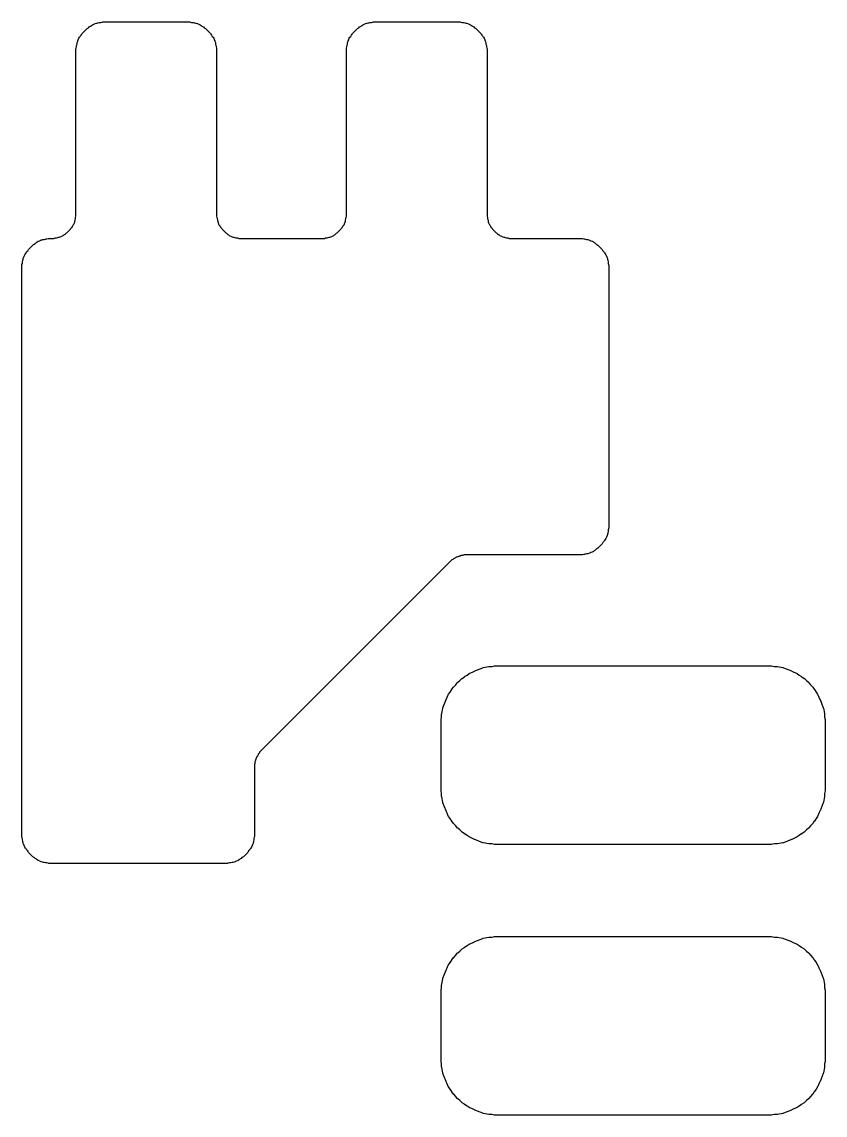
# Model space of a CAD drawing. Extents: x 107.3 to 199.4, y -97.4 to -51.6.
# Drawn here: x 168.685 to 170.17, y -67.665 to -65.645 of the extents above; entities that cross this region are included whole.
import ezdxf

# ---------------------------------------------------------------- set-up
doc = ezdxf.new("R2010")
doc.units = 0
doc.layers.add('BLACK', color=7, linetype='CONTINUOUS')

msp = doc.modelspace()

# ---------------------------------------------------------------- linework, layer by layer
at = {"layer": 'BLACK', "linetype": 'CONTINUOUS'}
for p, q in [((168.815419, -65.650257), (168.81808, -65.64937)), ((168.81808, -65.64937), (168.819764, -65.648528)), ((168.819764, -65.648528), (168.820419, -65.648257)), ((168.820419, -65.648257), (168.823419, -65.647257)), ((168.823419, -65.647257), (168.825, -65.647)), ((168.825, -65.647), (168.82619, -65.647)), ((168.82619, -65.647), (168.828419, -65.646257)), ((168.828419, -65.646257), (168.83, -65.646)), ((168.83, -65.646), (168.83119, -65.646)), ((168.83119, -65.646), (168.833419, -65.645257)), ((168.833419, -65.645257), (168.835, -65.645)), ((168.835, -65.645), (168.995, -65.645)), ((168.995, -65.645), (168.996581, -65.645257)), ((168.996581, -65.645257), (168.99881, -65.646)), ((168.99881, -65.646), (169, -65.646)), ((169, -65.646), (169.001581, -65.646257)), ((169.001581, -65.646257), (169.00381, -65.647)), ((169.00381, -65.647), (169.005, -65.647)), ((169.005, -65.647), (169.006581, -65.647257)), ((169.006581, -65.647257), (169.009581, -65.648257)), ((169.009581, -65.648257), (169.010236, -65.648528)), ((169.010236, -65.648528), (169.01192, -65.64937)), ((169.01192, -65.64937), (169.014581, -65.650257)), ((169.315419, -65.650257), (169.31808, -65.64937)), ((169.31808, -65.64937), (169.319764, -65.648528)), ((169.319764, -65.648528), (169.320419, -65.648257)), ((169.320419, -65.648257), (169.323419, -65.647257)), ((169.323419, -65.647257), (169.325, -65.647)), ((169.325, -65.647), (169.32619, -65.647)), ((169.32619, -65.647), (169.328419, -65.646257)), ((169.328419, -65.646257), (169.33, -65.646)), ((169.33, -65.646), (169.33119, -65.646)), ((169.33119, -65.646), (169.333419, -65.645257)), ((169.333419, -65.645257), (169.335, -65.645)), ((169.335, -65.645), (169.495, -65.645)), ((169.495, -65.645), (169.496581, -65.645257)), ((169.496581, -65.645257), (169.49881, -65.646)), ((169.49881, -65.646), (169.5, -65.646)), ((169.5, -65.646), (169.501581, -65.646257)), ((169.501581, -65.646257), (169.50381, -65.647)), ((169.50381, -65.647), (169.505, -65.647)), ((169.505, -65.647), (169.506581, -65.647257)), ((169.506581, -65.647257), (169.509581, -65.648257)), ((169.509581, -65.648257), (169.510236, -65.648528)), ((169.510236, -65.648528), (169.51192, -65.64937)), ((169.51192, -65.64937), (169.514581, -65.650257)), ((168.793528, -65.670764), (168.794464, -65.669464)), ((168.794464, -65.669464), (168.795892, -65.668036)), ((168.795892, -65.668036), (168.796528, -65.666764)), ((168.796528, -65.666764), (168.797464, -65.665464)), ((168.797464, -65.665464), (168.805464, -65.657464)), ((168.805464, -65.657464), (168.806764, -65.656528)), ((168.806764, -65.656528), (168.808036, -65.655892)), ((168.808036, -65.655892), (168.809464, -65.654464)), ((168.809464, -65.654464), (168.810764, -65.653528)), ((168.810764, -65.653528), (168.812036, -65.652892)), ((168.812036, -65.652892), (168.813464, -65.651464)), ((168.813464, -65.651464), (168.815419, -65.650257)), ((169.014581, -65.650257), (169.016536, -65.651464)), ((169.016536, -65.651464), (169.017964, -65.652892)), ((169.017964, -65.652892), (169.019236, -65.653528)), ((169.019236, -65.653528), (169.020536, -65.654464)), ((169.020536, -65.654464), (169.021964, -65.655892)), ((169.021964, -65.655892), (169.023236, -65.656528)), ((169.023236, -65.656528), (169.024536, -65.657464)), ((169.024536, -65.657464), (169.032536, -65.665464)), ((169.032536, -65.665464), (169.033472, -65.666764)), ((169.033472, -65.666764), (169.034108, -65.668036)), ((169.034108, -65.668036), (169.035536, -65.669464)), ((169.035536, -65.669464), (169.036472, -65.670764)), ((169.293528, -65.670764), (169.294464, -65.669464)), ((169.294464, -65.669464), (169.295892, -65.668036)), ((169.295892, -65.668036), (169.296528, -65.666764)), ((169.296528, -65.666764), (169.297464, -65.665464)), ((169.297464, -65.665464), (169.305464, -65.657464)), ((169.305464, -65.657464), (169.306764, -65.656528)), ((169.306764, -65.656528), (169.308036, -65.655892)), ((169.308036, -65.655892), (169.309464, -65.654464)), ((169.309464, -65.654464), (169.310764, -65.653528)), ((169.310764, -65.653528), (169.312036, -65.652892)), ((169.312036, -65.652892), (169.313464, -65.651464)), ((169.313464, -65.651464), (169.315419, -65.650257)), ((169.514581, -65.650257), (169.516536, -65.651464)), ((169.516536, -65.651464), (169.517964, -65.652892)), ((169.517964, -65.652892), (169.519236, -65.653528)), ((169.519236, -65.653528), (169.520536, -65.654464)), ((169.520536, -65.654464), (169.521964, -65.655892)), ((169.521964, -65.655892), (169.523236, -65.656528)), ((169.523236, -65.656528), (169.524536, -65.657464)), ((169.524536, -65.657464), (169.532536, -65.665464)), ((169.532536, -65.665464), (169.533472, -65.666764)), ((169.533472, -65.666764), (169.534108, -65.668036)), ((169.534108, -65.668036), (169.535536, -65.669464)), ((169.535536, -65.669464), (169.536472, -65.670764)), ((168.786, -65.69), (168.786257, -65.688419)), ((168.786, -65.69119), (168.786, -65.69)), ((168.786257, -65.688419), (168.787, -65.68619)), ((168.787, -65.685), (168.787257, -65.683419)), ((168.787, -65.68619), (168.787, -65.685)), ((168.787257, -65.683419), (168.788257, -65.680419)), ((168.788257, -65.680419), (168.788528, -65.679764)), ((168.788528, -65.679764), (168.78937, -65.67808)), ((168.78937, -65.67808), (168.790257, -65.675419)), ((168.790257, -65.675419), (168.791464, -65.673464)), ((168.791464, -65.673464), (168.792892, -65.672036)), ((168.792892, -65.672036), (168.793528, -65.670764)), ((169.036472, -65.670764), (169.037108, -65.672036)), ((169.037108, -65.672036), (169.038536, -65.673464)), ((169.038536, -65.673464), (169.039743, -65.675419)), ((169.039743, -65.675419), (169.04063, -65.67808)), ((169.04063, -65.67808), (169.041472, -65.679764)), ((169.041472, -65.679764), (169.041743, -65.680419)), ((169.041743, -65.680419), (169.042743, -65.683419)), ((169.042743, -65.683419), (169.043, -65.685)), ((169.043, -65.685), (169.043, -65.68619)), ((169.043, -65.68619), (169.043743, -65.688419)), ((169.043743, -65.688419), (169.044, -65.69)), ((169.044, -65.69), (169.044, -65.69119)), ((169.286, -65.69), (169.286257, -65.688419)), ((169.286, -65.69119), (169.286, -65.69)), ((169.286257, -65.688419), (169.287, -65.68619)), ((169.287, -65.685), (169.287257, -65.683419)), ((169.287, -65.68619), (169.287, -65.685)), ((169.287257, -65.683419), (169.288257, -65.680419)), ((169.288257, -65.680419), (169.288528, -65.679764)), ((169.288528, -65.679764), (169.28937, -65.67808)), ((169.28937, -65.67808), (169.290257, -65.675419)), ((169.290257, -65.675419), (169.291464, -65.673464)), ((169.291464, -65.673464), (169.292892, -65.672036)), ((169.292892, -65.672036), (169.293528, -65.670764)), ((169.536472, -65.670764), (169.537108, -65.672036)), ((169.537108, -65.672036), (169.538536, -65.673464)), ((169.538536, -65.673464), (169.539743, -65.675419)), ((169.539743, -65.675419), (169.54063, -65.67808)), ((169.54063, -65.67808), (169.541472, -65.679764)), ((169.541472, -65.679764), (169.541743, -65.680419)), ((169.541743, -65.680419), (169.542743, -65.683419)), ((169.542743, -65.683419), (169.543, -65.685)), ((169.543, -65.685), (169.543, -65.68619)), ((169.543, -65.68619), (169.543743, -65.688419)), ((169.543743, -65.688419), (169.544, -65.69)), ((169.544, -65.69), (169.544, -65.69119)), ((168.785, -65.695), (168.785257, -65.693419)), ((168.785, -66.00419), (168.785, -65.695)), ((168.785257, -65.693419), (168.786, -65.69119)), ((169.044, -65.69119), (169.044743, -65.693419)), ((169.044743, -65.693419), (169.045, -65.695)), ((169.045, -65.695), (169.045, -66.00419)), ((169.285, -65.695), (169.285257, -65.693419)), ((169.285, -66.00419), (169.285, -65.695)), ((169.285257, -65.693419), (169.286, -65.69119)), ((169.544, -65.69119), (169.544743, -65.693419)), ((169.544743, -65.693419), (169.545, -65.695)), ((169.545, -65.695), (169.545, -66.00419)), ((168.783, -66.013), (168.783257, -66.011419)), ((168.783, -66.01419), (168.783, -66.013)), ((168.783257, -66.011419), (168.784, -66.00919)), ((168.784, -66.008), (168.784257, -66.006419)), ((168.784, -66.00919), (168.784, -66.008)), ((168.784257, -66.006419), (168.785, -66.00419)), ((169.045, -66.00419), (169.045743, -66.006419)), ((169.045743, -66.006419), (169.046, -66.008)), ((169.046, -66.008), (169.046, -66.00919)), ((169.046, -66.00919), (169.046743, -66.011419)), ((169.046743, -66.011419), (169.047, -66.013)), ((169.047, -66.013), (169.047, -66.01419)), ((169.283, -66.013), (169.283257, -66.011419)), ((169.283, -66.01419), (169.283, -66.013)), ((169.283257, -66.011419), (169.284, -66.00919)), ((169.284, -66.008), (169.284257, -66.006419)), ((169.284, -66.00919), (169.284, -66.008)), ((169.284257, -66.006419), (169.285, -66.00419)), ((169.545, -66.00419), (169.545743, -66.006419)), ((169.545743, -66.006419), (169.546, -66.008)), ((169.546, -66.008), (169.546, -66.00919)), ((169.546, -66.00919), (169.546743, -66.011419)), ((169.546743, -66.011419), (169.547, -66.013)), ((169.547, -66.013), (169.547, -66.01419)), ((168.768036, -66.034892), (168.774892, -66.028036)), ((168.774892, -66.028036), (168.775528, -66.026764)), ((168.775528, -66.026764), (168.776464, -66.025464)), ((168.776464, -66.025464), (168.777892, -66.024036)), ((168.777892, -66.024036), (168.778528, -66.022764)), ((168.778528, -66.022764), (168.779464, -66.021464)), ((168.779464, -66.021464), (168.780631, -66.020297)), ((168.780631, -66.020297), (168.781257, -66.018419)), ((168.781257, -66.018419), (168.781528, -66.017764)), ((168.781528, -66.017764), (168.78237, -66.01608)), ((168.78237, -66.01608), (168.783, -66.01419)), ((169.047, -66.01419), (169.04763, -66.01608)), ((169.04763, -66.01608), (169.048472, -66.017764)), ((169.048472, -66.017764), (169.048743, -66.018419)), ((169.048743, -66.018419), (169.049369, -66.020297)), ((169.049369, -66.020297), (169.050536, -66.021464)), ((169.050536, -66.021464), (169.051472, -66.022764)), ((169.051472, -66.022764), (169.052108, -66.024036)), ((169.052108, -66.024036), (169.053536, -66.025464)), ((169.053536, -66.025464), (169.054472, -66.026764)), ((169.054472, -66.026764), (169.055108, -66.028036)), ((169.055108, -66.028036), (169.061964, -66.034892)), ((169.268036, -66.034892), (169.274892, -66.028036)), ((169.274892, -66.028036), (169.275528, -66.026764)), ((169.275528, -66.026764), (169.276464, -66.025464)), ((169.276464, -66.025464), (169.277892, -66.024036)), ((169.277892, -66.024036), (169.278528, -66.022764)), ((169.278528, -66.022764), (169.279464, -66.021464)), ((169.279464, -66.021464), (169.280631, -66.020297)), ((169.280631, -66.020297), (169.281257, -66.018419)), ((169.281257, -66.018419), (169.281528, -66.017764)), ((169.281528, -66.017764), (169.28237, -66.01608)), ((169.28237, -66.01608), (169.283, -66.01419)), ((169.547, -66.01419), (169.54763, -66.01608)), ((169.54763, -66.01608), (169.548472, -66.017764)), ((169.548472, -66.017764), (169.548743, -66.018419)), ((169.548743, -66.018419), (169.549369, -66.020297)), ((169.549369, -66.020297), (169.550536, -66.021464)), ((169.550536, -66.021464), (169.551472, -66.022764)), ((169.551472, -66.022764), (169.552108, -66.024036)), ((169.552108, -66.024036), (169.553536, -66.025464)), ((169.553536, -66.025464), (169.554472, -66.026764)), ((169.554472, -66.026764), (169.555108, -66.028036)), ((169.555108, -66.028036), (169.561964, -66.034892)), ((168.709464, -66.054464), (168.710764, -66.053528)), ((168.710764, -66.053528), (168.712036, -66.052892)), ((168.712036, -66.052892), (168.713464, -66.051464)), ((168.713464, -66.051464), (168.715419, -66.050257)), ((168.715419, -66.050257), (168.71808, -66.04937)), ((168.71808, -66.04937), (168.719764, -66.048528)), ((168.719764, -66.048528), (168.720419, -66.048257)), ((168.720419, -66.048257), (168.723419, -66.047257)), ((168.723419, -66.047257), (168.725, -66.047)), ((168.725, -66.047), (168.72619, -66.047)), ((168.72619, -66.047), (168.728419, -66.046257)), ((168.728419, -66.046257), (168.73, -66.046)), ((168.73, -66.046), (168.73119, -66.046)), ((168.73119, -66.046), (168.733419, -66.045257)), ((168.733419, -66.045257), (168.735, -66.045)), ((168.735, -66.045), (168.74419, -66.045)), ((168.74419, -66.045), (168.746419, -66.044257)), ((168.746419, -66.044257), (168.748, -66.044)), ((168.748, -66.044), (168.74919, -66.044)), ((168.74919, -66.044), (168.751419, -66.043257)), ((168.751419, -66.043257), (168.753, -66.043)), ((168.753, -66.043), (168.75419, -66.043)), ((168.75419, -66.043), (168.75608, -66.04237)), ((168.75608, -66.04237), (168.757764, -66.041528)), ((168.757764, -66.041528), (168.758419, -66.041257)), ((168.758419, -66.041257), (168.760297, -66.040631)), ((168.760297, -66.040631), (168.761464, -66.039464)), ((168.761464, -66.039464), (168.762764, -66.038528)), ((168.762764, -66.038528), (168.764036, -66.037892)), ((168.764036, -66.037892), (168.765464, -66.036464)), ((168.765464, -66.036464), (168.766764, -66.035528)), ((168.766764, -66.035528), (168.768036, -66.034892)), ((169.061964, -66.034892), (169.063236, -66.035528)), ((169.063236, -66.035528), (169.064536, -66.036464)), ((169.064536, -66.036464), (169.065964, -66.037892)), ((169.065964, -66.037892), (169.067236, -66.038528)), ((169.067236, -66.038528), (169.068536, -66.039464)), ((169.068536, -66.039464), (169.069703, -66.040631)), ((169.069703, -66.040631), (169.071581, -66.041257)), ((169.071581, -66.041257), (169.072236, -66.041528)), ((169.072236, -66.041528), (169.07392, -66.04237)), ((169.07392, -66.04237), (169.07581, -66.043)), ((169.07581, -66.043), (169.077, -66.043)), ((169.077, -66.043), (169.078581, -66.043257)), ((169.078581, -66.043257), (169.08081, -66.044)), ((169.08081, -66.044), (169.082, -66.044)), ((169.082, -66.044), (169.083581, -66.044257)), ((169.083581, -66.044257), (169.08581, -66.045)), ((169.08581, -66.045), (169.24419, -66.045)), ((169.24419, -66.045), (169.246419, -66.044257)), ((169.246419, -66.044257), (169.248, -66.044)), ((169.248, -66.044), (169.24919, -66.044)), ((169.24919, -66.044), (169.251419, -66.043257)), ((169.251419, -66.043257), (169.253, -66.043)), ((169.253, -66.043), (169.25419, -66.043)), ((169.25419, -66.043), (169.25608, -66.04237)), ((169.25608, -66.04237), (169.257764, -66.041528)), ((169.257764, -66.041528), (169.258419, -66.041257)), ((169.258419, -66.041257), (169.260297, -66.040631)), ((169.260297, -66.040631), (169.261464, -66.039464)), ((169.261464, -66.039464), (169.262764, -66.038528)), ((169.262764, -66.038528), (169.264036, -66.037892)), ((169.264036, -66.037892), (169.265464, -66.036464)), ((169.265464, -66.036464), (169.266764, -66.035528)), ((169.266764, -66.035528), (169.268036, -66.034892)), ((169.561964, -66.034892), (169.563236, -66.035528)), ((169.563236, -66.035528), (169.564536, -66.036464)), ((169.564536, -66.036464), (169.565964, -66.037892)), ((169.565964, -66.037892), (169.567236, -66.038528)), ((169.567236, -66.038528), (169.568536, -66.039464)), ((169.568536, -66.039464), (169.569703, -66.040631)), ((169.569703, -66.040631), (169.571581, -66.041257)), ((169.571581, -66.041257), (169.572236, -66.041528)), ((169.572236, -66.041528), (169.57392, -66.04237)), ((169.57392, -66.04237), (169.57581, -66.043)), ((169.57581, -66.043), (169.577, -66.043)), ((169.577, -66.043), (169.578581, -66.043257)), ((169.578581, -66.043257), (169.58081, -66.044)), ((169.58081, -66.044), (169.582, -66.044)), ((169.582, -66.044), (169.583581, -66.044257)), ((169.583581, -66.044257), (169.58581, -66.045)), ((169.58581, -66.045), (169.72, -66.045)), ((169.72, -66.045), (169.721581, -66.045257)), ((169.721581, -66.045257), (169.72381, -66.046)), ((169.72381, -66.046), (169.725, -66.046)), ((169.725, -66.046), (169.726581, -66.046257)), ((169.726581, -66.046257), (169.72881, -66.047)), ((169.72881, -66.047), (169.73, -66.047)), ((169.73, -66.047), (169.731581, -66.047257)), ((169.731581, -66.047257), (169.734581, -66.048257)), ((169.734581, -66.048257), (169.735236, -66.048528)), ((169.735236, -66.048528), (169.73692, -66.04937)), ((169.73692, -66.04937), (169.739581, -66.050257)), ((169.739581, -66.050257), (169.741536, -66.051464)), ((169.741536, -66.051464), (169.742964, -66.052892)), ((169.742964, -66.052892), (169.744236, -66.053528)), ((169.744236, -66.053528), (169.745536, -66.054464)), ((168.690257, -66.075419), (168.691464, -66.073464)), ((168.691464, -66.073464), (168.692892, -66.072036)), ((168.692892, -66.072036), (168.693528, -66.070764)), ((168.693528, -66.070764), (168.694464, -66.069464)), ((168.694464, -66.069464), (168.695892, -66.068036)), ((168.695892, -66.068036), (168.696528, -66.066764)), ((168.696528, -66.066764), (168.697464, -66.065464)), ((168.697464, -66.065464), (168.705464, -66.057464)), ((168.705464, -66.057464), (168.706764, -66.056528)), ((168.706764, -66.056528), (168.708036, -66.055892)), ((168.708036, -66.055892), (168.709464, -66.054464)), ((169.745536, -66.054464), (169.746964, -66.055892)), ((169.746964, -66.055892), (169.748236, -66.056528)), ((169.748236, -66.056528), (169.749536, -66.057464)), ((169.749536, -66.057464), (169.757536, -66.065464)), ((169.757536, -66.065464), (169.758472, -66.066764)), ((169.758472, -66.066764), (169.759108, -66.068036)), ((169.759108, -66.068036), (169.760536, -66.069464)), ((169.760536, -66.069464), (169.761472, -66.070764)), ((169.761472, -66.070764), (169.762108, -66.072036)), ((169.762108, -66.072036), (169.763536, -66.073464)), ((169.763536, -66.073464), (169.764743, -66.075419)), ((168.685, -66.095), (168.685257, -66.093419)), ((168.685257, -66.093419), (168.686, -66.09119)), ((168.686, -66.09), (168.686257, -66.088419)), ((168.686, -66.09119), (168.686, -66.09)), ((168.686257, -66.088419), (168.687, -66.08619)), ((168.687, -66.085), (168.687257, -66.083419)), ((168.687, -66.08619), (168.687, -66.085)), ((168.687257, -66.083419), (168.688257, -66.080419)), ((168.688257, -66.080419), (168.688528, -66.079764)), ((168.688528, -66.079764), (168.68937, -66.07808)), ((168.68937, -66.07808), (168.690257, -66.075419)), ((169.764743, -66.075419), (169.76563, -66.07808)), ((169.76563, -66.07808), (169.766472, -66.079764)), ((169.766472, -66.079764), (169.766743, -66.080419)), ((169.766743, -66.080419), (169.767743, -66.083419)), ((169.767743, -66.083419), (169.768, -66.085)), ((169.768, -66.085), (169.768, -66.08619)), ((169.768, -66.08619), (169.768743, -66.088419)), ((169.768743, -66.088419), (169.769, -66.09)), ((169.769, -66.09), (169.769, -66.09119)), ((169.769, -66.09119), (169.769743, -66.093419)), ((169.769743, -66.093419), (169.77, -66.095)), ((168.685, -67.15), (168.685, -66.095)), ((169.77, -66.095), (169.77, -66.58)), ((169.76563, -66.59692), (169.764743, -66.599581)), ((169.766472, -66.595236), (169.76563, -66.59692)), ((169.766743, -66.594581), (169.766472, -66.595236)), ((169.767743, -66.591581), (169.766743, -66.594581)), ((169.768, -66.59), (169.767743, -66.591581)), ((169.768743, -66.586581), (169.768, -66.58881)), ((169.768, -66.58881), (169.768, -66.59)), ((169.769, -66.585), (169.768743, -66.586581)), ((169.769743, -66.581581), (169.769, -66.58381)), ((169.769, -66.58381), (169.769, -66.585)), ((169.77, -66.58), (169.769743, -66.581581)), ((169.746964, -66.619108), (169.745536, -66.620536)), ((169.748236, -66.618472), (169.746964, -66.619108)), ((169.749536, -66.617536), (169.748236, -66.618472)), ((169.757536, -66.609536), (169.749536, -66.617536)), ((169.758472, -66.608236), (169.757536, -66.609536)), ((169.759108, -66.606964), (169.758472, -66.608236)), ((169.760536, -66.605536), (169.759108, -66.606964)), ((169.761472, -66.604236), (169.760536, -66.605536)), ((169.762108, -66.602964), (169.761472, -66.604236)), ((169.763536, -66.601536), (169.762108, -66.602964)), ((169.764743, -66.599581), (169.763536, -66.601536)), ((169.479536, -66.639536), (169.124536, -66.994536)), ((169.479829, -66.639242), (169.479536, -66.639536)), ((169.481536, -66.638536), (169.479829, -66.639242)), ((169.482964, -66.637108), (169.481536, -66.638536)), ((169.484046, -66.636566), (169.482964, -66.637108)), ((169.486536, -66.635536), (169.484046, -66.636566)), ((169.487536, -66.634536), (169.486536, -66.635536)), ((169.487829, -66.634242), (169.487536, -66.634536)), ((169.488415, -66.634), (169.487829, -66.634242)), ((169.489, -66.634), (169.488415, -66.634)), ((169.492536, -66.632536), (169.489, -66.634)), ((169.492829, -66.632242), (169.492536, -66.632536)), ((169.493415, -66.632), (169.492829, -66.632242)), ((169.495, -66.632), (169.493415, -66.632)), ((169.497415, -66.631), (169.495, -66.632)), ((169.5, -66.631), (169.497415, -66.631)), ((169.502415, -66.63), (169.5, -66.631)), ((169.72, -66.63), (169.502415, -66.63)), ((169.721581, -66.629743), (169.72, -66.63)), ((169.72381, -66.629), (169.721581, -66.629743)), ((169.725, -66.629), (169.72381, -66.629)), ((169.726581, -66.628743), (169.725, -66.629)), ((169.72881, -66.628), (169.726581, -66.628743)), ((169.73, -66.628), (169.72881, -66.628)), ((169.731581, -66.627743), (169.73, -66.628)), ((169.734581, -66.626743), (169.731581, -66.627743)), ((169.735236, -66.626472), (169.734581, -66.626743)), ((169.73692, -66.62563), (169.735236, -66.626472)), ((169.739581, -66.624743), (169.73692, -66.62563)), ((169.741536, -66.623536), (169.739581, -66.624743)), ((169.742964, -66.622108), (169.741536, -66.623536)), ((169.744236, -66.621472), (169.742964, -66.622108)), ((169.745536, -66.620536), (169.744236, -66.621472)), ((169.522143, -66.844358), (169.537143, -66.838358)), ((169.537143, -66.838358), (169.538019, -66.838097)), ((169.538019, -66.838097), (169.548019, -66.836097)), ((169.548019, -66.836097), (169.549, -66.836)), ((169.549, -66.836), (169.554504, -66.836)), ((169.554504, -66.836), (169.559019, -66.835097)), ((169.559019, -66.835097), (169.56, -66.835)), ((169.56, -66.835), (170.07, -66.835)), ((170.07, -66.835), (170.070981, -66.835097)), ((170.070981, -66.835097), (170.075496, -66.836)), ((170.075496, -66.836), (170.081, -66.836)), ((170.081, -66.836), (170.081981, -66.836097)), ((170.081981, -66.836097), (170.091981, -66.838097)), ((170.091981, -66.838097), (170.092857, -66.838358)), ((170.092857, -66.838358), (170.107857, -66.844358)), ((169.494712, -66.862216), (169.498464, -66.858464)), ((169.498464, -66.858464), (169.499, -66.858)), ((169.499, -66.858), (169.503, -66.855)), ((169.503, -66.855), (169.503428, -66.854713)), ((169.503428, -66.854713), (169.508201, -66.851849)), ((169.508201, -66.851849), (169.512, -66.849)), ((169.512, -66.849), (169.513143, -66.848358)), ((169.513143, -66.848358), (169.517948, -66.846436)), ((169.517948, -66.846436), (169.521764, -66.844528)), ((169.521764, -66.844528), (169.522143, -66.844358)), ((170.107857, -66.844358), (170.108236, -66.844528)), ((170.108236, -66.844528), (170.112052, -66.846436)), ((170.112052, -66.846436), (170.116857, -66.848358)), ((170.116857, -66.848358), (170.118, -66.849)), ((170.118, -66.849), (170.121798, -66.851849)), ((170.121798, -66.851849), (170.126572, -66.854713)), ((170.126572, -66.854713), (170.127, -66.855)), ((170.127, -66.855), (170.131, -66.858)), ((170.131, -66.858), (170.131536, -66.858464)), ((170.131536, -66.858464), (170.135288, -66.862216)), ((169.476849, -66.883201), (169.479713, -66.878428)), ((169.479713, -66.878428), (169.48, -66.878)), ((169.48, -66.878), (169.483, -66.874)), ((169.483, -66.874), (169.483464, -66.873464)), ((169.483464, -66.873464), (169.487216, -66.869712)), ((169.487216, -66.869712), (169.49, -66.866)), ((169.49, -66.866), (169.491, -66.865)), ((169.491, -66.865), (169.494712, -66.862216)), ((170.135288, -66.862216), (170.139, -66.865)), ((170.139, -66.865), (170.14, -66.866)), ((170.14, -66.866), (170.142784, -66.869712)), ((170.142784, -66.869712), (170.146536, -66.873464)), ((170.146536, -66.873464), (170.147, -66.874)), ((170.147, -66.874), (170.15, -66.878)), ((170.15, -66.878), (170.150287, -66.878428)), ((170.150287, -66.878428), (170.153151, -66.883201)), ((169.463358, -66.912143), (169.469358, -66.897143)), ((169.469358, -66.897143), (169.469528, -66.896764)), ((169.469528, -66.896764), (169.471436, -66.892948)), ((169.471436, -66.892948), (169.473358, -66.888143)), ((169.473358, -66.888143), (169.474, -66.887)), ((169.474, -66.887), (169.476849, -66.883201)), ((170.153151, -66.883201), (170.156, -66.887)), ((170.156, -66.887), (170.156642, -66.888143)), ((170.156642, -66.888143), (170.158564, -66.892948)), ((170.158564, -66.892948), (170.160472, -66.896764)), ((170.160472, -66.896764), (170.160642, -66.897143)), ((170.160642, -66.897143), (170.166642, -66.912143)), ((169.461097, -66.923019), (169.463097, -66.913019)), ((169.463097, -66.913019), (169.463358, -66.912143)), ((170.166642, -66.912143), (170.166903, -66.913019)), ((170.166903, -66.913019), (170.168903, -66.923019)), ((169.46, -66.935), (169.460097, -66.934019)), ((169.46, -67.065), (169.46, -66.935)), ((169.460097, -66.934019), (169.461, -66.929504)), ((169.461, -66.924), (169.461097, -66.923019)), ((169.461, -66.929504), (169.461, -66.924)), ((170.168903, -66.923019), (170.169, -66.924)), ((170.169, -66.924), (170.169, -66.929504)), ((170.169, -66.929504), (170.169903, -66.934019)), ((170.169903, -66.934019), (170.17, -66.935)), ((170.17, -66.935), (170.17, -67.065)), ((169.119242, -67.002829), (169.119, -67.003415)), ((169.119536, -67.002536), (169.119242, -67.002829)), ((169.120536, -67.001536), (169.119536, -67.002536)), ((169.121566, -66.999046), (169.120536, -67.001536)), ((169.122108, -66.997964), (169.121566, -66.999046)), ((169.123536, -66.996536), (169.122108, -66.997964)), ((169.124242, -66.994829), (169.123536, -66.996536)), ((169.124536, -66.994536), (169.124242, -66.994829)), ((169.116, -67.015), (169.115, -67.017415)), ((169.115, -67.017415), (169.115, -67.15)), ((169.117, -67.01), (169.116, -67.012415)), ((169.116, -67.012415), (169.116, -67.015)), ((169.117242, -67.007829), (169.117, -67.008415)), ((169.117, -67.008415), (169.117, -67.01)), ((169.117536, -67.007536), (169.117242, -67.007829)), ((169.119, -67.004), (169.117536, -67.007536)), ((169.119, -67.003415), (169.119, -67.004)), ((169.460097, -67.065981), (169.46, -67.065)), ((169.461, -67.070496), (169.460097, -67.065981)), ((169.461, -67.076), (169.461, -67.070496)), ((169.461097, -67.076981), (169.461, -67.076)), ((169.463097, -67.086981), (169.461097, -67.076981)), ((170.168903, -67.076981), (170.166903, -67.086981)), ((170.169, -67.076), (170.168903, -67.076981)), ((170.169903, -67.065981), (170.169, -67.070496)), ((170.169, -67.070496), (170.169, -67.076)), ((170.17, -67.065), (170.169903, -67.065981)), ((169.463358, -67.087857), (169.463097, -67.086981)), ((169.469358, -67.102857), (169.463358, -67.087857)), ((169.469528, -67.103236), (169.469358, -67.102857)), ((169.471436, -67.107052), (169.469528, -67.103236)), ((170.160472, -67.103236), (170.158564, -67.107052)), ((170.160642, -67.102857), (170.160472, -67.103236)), ((170.166642, -67.087857), (170.160642, -67.102857)), ((170.166903, -67.086981), (170.166642, -67.087857)), ((169.473358, -67.111857), (169.471436, -67.107052)), ((169.474, -67.113), (169.473358, -67.111857)), ((169.476849, -67.116798), (169.474, -67.113)), ((169.479713, -67.121572), (169.476849, -67.116798)), ((169.48, -67.122), (169.479713, -67.121572)), ((169.483, -67.126), (169.48, -67.122)), ((170.15, -67.122), (170.147, -67.126)), ((170.150287, -67.121572), (170.15, -67.122)), ((170.153151, -67.116798), (170.150287, -67.121572)), ((170.156, -67.113), (170.153151, -67.116798)), ((170.156642, -67.111857), (170.156, -67.113)), ((170.158564, -67.107052), (170.156642, -67.111857)), ((169.483464, -67.126536), (169.483, -67.126)), ((169.487216, -67.130288), (169.483464, -67.126536)), ((169.49, -67.134), (169.487216, -67.130288)), ((169.491, -67.135), (169.49, -67.134)), ((169.494712, -67.137784), (169.491, -67.135)), ((169.498464, -67.141536), (169.494712, -67.137784)), ((169.499, -67.142), (169.498464, -67.141536)), ((169.503, -67.145), (169.499, -67.142)), ((170.131, -67.142), (170.127, -67.145)), ((170.131536, -67.141536), (170.131, -67.142)), ((170.135288, -67.137784), (170.131536, -67.141536)), ((170.139, -67.135), (170.135288, -67.137784)), ((170.14, -67.134), (170.139, -67.135)), ((170.142784, -67.130288), (170.14, -67.134)), ((170.146536, -67.126536), (170.142784, -67.130288)), ((170.147, -67.126), (170.146536, -67.126536)), ((168.685257, -67.151581), (168.685, -67.15)), ((168.686, -67.15381), (168.685257, -67.151581)), ((168.686, -67.155), (168.686, -67.15381)), ((168.686257, -67.156581), (168.686, -67.155)), ((168.687, -67.15881), (168.686257, -67.156581)), ((168.687, -67.16), (168.687, -67.15881)), ((168.687257, -67.161581), (168.687, -67.16)), ((168.688257, -67.164581), (168.687257, -67.161581)), ((168.688528, -67.165236), (168.688257, -67.164581)), ((169.111743, -67.164581), (169.111472, -67.165236)), ((169.112743, -67.161581), (169.111743, -67.164581)), ((169.113, -67.16), (169.112743, -67.161581)), ((169.113743, -67.156581), (169.113, -67.15881)), ((169.113, -67.15881), (169.113, -67.16)), ((169.114, -67.155), (169.113743, -67.156581)), ((169.114743, -67.151581), (169.114, -67.15381)), ((169.114, -67.15381), (169.114, -67.155)), ((169.115, -67.15), (169.114743, -67.151581)), ((169.503428, -67.145287), (169.503, -67.145)), ((169.508201, -67.148151), (169.503428, -67.145287)), ((169.512, -67.151), (169.508201, -67.148151)), ((169.513143, -67.151642), (169.512, -67.151)), ((169.517948, -67.153564), (169.513143, -67.151642)), ((169.521764, -67.155472), (169.517948, -67.153564)), ((169.522143, -67.155642), (169.521764, -67.155472)), ((169.537143, -67.161642), (169.522143, -67.155642)), ((169.538019, -67.161903), (169.537143, -67.161642)), ((169.548019, -67.163903), (169.538019, -67.161903)), ((169.549, -67.164), (169.548019, -67.163903)), ((169.554504, -67.164), (169.549, -67.164)), ((169.559019, -67.164903), (169.554504, -67.164)), ((169.56, -67.165), (169.559019, -67.164903)), ((170.070981, -67.164903), (170.07, -67.165)), ((170.075496, -67.164), (170.070981, -67.164903)), ((170.081, -67.164), (170.075496, -67.164)), ((170.081981, -67.163903), (170.081, -67.164)), ((170.091981, -67.161903), (170.081981, -67.163903)), ((170.092857, -67.161642), (170.091981, -67.161903)), ((170.107857, -67.155642), (170.092857, -67.161642)), ((170.108236, -67.155472), (170.107857, -67.155642)), ((170.112052, -67.153564), (170.108236, -67.155472)), ((170.116857, -67.151642), (170.112052, -67.153564)), ((170.118, -67.151), (170.116857, -67.151642)), ((170.121798, -67.148151), (170.118, -67.151)), ((170.126572, -67.145287), (170.121798, -67.148151)), ((170.127, -67.145), (170.126572, -67.145287)), ((168.68937, -67.16692), (168.688528, -67.165236)), ((168.690257, -67.169581), (168.68937, -67.16692)), ((168.691464, -67.171536), (168.690257, -67.169581)), ((168.692892, -67.172964), (168.691464, -67.171536)), ((168.693528, -67.174236), (168.692892, -67.172964)), ((168.694464, -67.175536), (168.693528, -67.174236)), ((168.695892, -67.176964), (168.694464, -67.175536)), ((168.696528, -67.178236), (168.695892, -67.176964)), ((168.697464, -67.179536), (168.696528, -67.178236)), ((168.705464, -67.187536), (168.697464, -67.179536)), ((169.102536, -67.179536), (169.094536, -67.187536)), ((169.103472, -67.178236), (169.102536, -67.179536)), ((169.104108, -67.176964), (169.103472, -67.178236)), ((169.105536, -67.175536), (169.104108, -67.176964)), ((169.106472, -67.174236), (169.105536, -67.175536)), ((169.107108, -67.172964), (169.106472, -67.174236)), ((169.108536, -67.171536), (169.107108, -67.172964)), ((169.109743, -67.169581), (169.108536, -67.171536)), ((169.11063, -67.16692), (169.109743, -67.169581)), ((169.111472, -67.165236), (169.11063, -67.16692)), ((170.07, -67.165), (169.56, -67.165)), ((168.706764, -67.188472), (168.705464, -67.187536)), ((168.708036, -67.189108), (168.706764, -67.188472)), ((168.709464, -67.190536), (168.708036, -67.189108)), ((168.710764, -67.191472), (168.709464, -67.190536)), ((168.712036, -67.192108), (168.710764, -67.191472)), ((168.713464, -67.193536), (168.712036, -67.192108)), ((168.715419, -67.194743), (168.713464, -67.193536)), ((168.71808, -67.19563), (168.715419, -67.194743)), ((168.719764, -67.196472), (168.71808, -67.19563)), ((168.720419, -67.196743), (168.719764, -67.196472)), ((168.723419, -67.197743), (168.720419, -67.196743)), ((168.725, -67.198), (168.723419, -67.197743)), ((168.72619, -67.198), (168.725, -67.198)), ((168.728419, -67.198743), (168.72619, -67.198)), ((168.73, -67.199), (168.728419, -67.198743)), ((168.73119, -67.199), (168.73, -67.199)), ((168.733419, -67.199743), (168.73119, -67.199)), ((168.735, -67.2), (168.733419, -67.199743)), ((169.065, -67.2), (168.735, -67.2)), ((169.066581, -67.199743), (169.065, -67.2)), ((169.06881, -67.199), (169.066581, -67.199743)), ((169.07, -67.199), (169.06881, -67.199)), ((169.071581, -67.198743), (169.07, -67.199)), ((169.07381, -67.198), (169.071581, -67.198743)), ((169.075, -67.198), (169.07381, -67.198)), ((169.076581, -67.197743), (169.075, -67.198)), ((169.079581, -67.196743), (169.076581, -67.197743)), ((169.080236, -67.196472), (169.079581, -67.196743)), ((169.08192, -67.19563), (169.080236, -67.196472)), ((169.084581, -67.194743), (169.08192, -67.19563)), ((169.086536, -67.193536), (169.084581, -67.194743)), ((169.087964, -67.192108), (169.086536, -67.193536)), ((169.089236, -67.191472), (169.087964, -67.192108)), ((169.090536, -67.190536), (169.089236, -67.191472)), ((169.091964, -67.189108), (169.090536, -67.190536)), ((169.093236, -67.188472), (169.091964, -67.189108)), ((169.094536, -67.187536), (169.093236, -67.188472)), ((169.513143, -67.348358), (169.517948, -67.346436)), ((169.517948, -67.346436), (169.521764, -67.344528)), ((169.521764, -67.344528), (169.522143, -67.344358)), ((169.522143, -67.344358), (169.537143, -67.338358)), ((169.537143, -67.338358), (169.538019, -67.338097)), ((169.538019, -67.338097), (169.548019, -67.336097)), ((169.548019, -67.336097), (169.549, -67.336)), ((169.549, -67.336), (169.554504, -67.336)), ((169.554504, -67.336), (169.559019, -67.335097)), ((169.559019, -67.335097), (169.56, -67.335)), ((169.56, -67.335), (170.07, -67.335)), ((170.07, -67.335), (170.070981, -67.335097)), ((170.070981, -67.335097), (170.075496, -67.336)), ((170.075496, -67.336), (170.081, -67.336)), ((170.081, -67.336), (170.081981, -67.336097)), ((170.081981, -67.336097), (170.091981, -67.338097)), ((170.091981, -67.338097), (170.092857, -67.338358)), ((170.092857, -67.338358), (170.107857, -67.344358)), ((170.107857, -67.344358), (170.108236, -67.344528)), ((170.108236, -67.344528), (170.112052, -67.346436)), ((170.112052, -67.346436), (170.116857, -67.348358)), ((169.487216, -67.369712), (169.49, -67.366)), ((169.49, -67.366), (169.491, -67.365)), ((169.491, -67.365), (169.494712, -67.362216)), ((169.494712, -67.362216), (169.498464, -67.358464)), ((169.498464, -67.358464), (169.499, -67.358)), ((169.499, -67.358), (169.503, -67.355)), ((169.503, -67.355), (169.503428, -67.354713)), ((169.503428, -67.354713), (169.508201, -67.351849)), ((169.508201, -67.351849), (169.512, -67.349)), ((169.512, -67.349), (169.513143, -67.348358)), ((170.116857, -67.348358), (170.118, -67.349)), ((170.118, -67.349), (170.121798, -67.351849)), ((170.121798, -67.351849), (170.126572, -67.354713)), ((170.126572, -67.354713), (170.127, -67.355)), ((170.127, -67.355), (170.131, -67.358)), ((170.131, -67.358), (170.131536, -67.358464)), ((170.131536, -67.358464), (170.135288, -67.362216)), ((170.135288, -67.362216), (170.139, -67.365)), ((170.139, -67.365), (170.14, -67.366)), ((170.14, -67.366), (170.142784, -67.369712)), ((169.473358, -67.388143), (169.474, -67.387)), ((169.474, -67.387), (169.476849, -67.383201)), ((169.476849, -67.383201), (169.479713, -67.378428)), ((169.479713, -67.378428), (169.48, -67.378)), ((169.48, -67.378), (169.483, -67.374)), ((169.483, -67.374), (169.483464, -67.373464)), ((169.483464, -67.373464), (169.487216, -67.369712)), ((170.142784, -67.369712), (170.146536, -67.373464)), ((170.146536, -67.373464), (170.147, -67.374)), ((170.147, -67.374), (170.15, -67.378)), ((170.15, -67.378), (170.150287, -67.378428)), ((170.150287, -67.378428), (170.153151, -67.383201)), ((170.153151, -67.383201), (170.156, -67.387)), ((170.156, -67.387), (170.156642, -67.388143)), ((169.463358, -67.412143), (169.469358, -67.397143)), ((169.469358, -67.397143), (169.469528, -67.396764)), ((169.469528, -67.396764), (169.471436, -67.392948)), ((169.471436, -67.392948), (169.473358, -67.388143)), ((170.156642, -67.388143), (170.158564, -67.392948)), ((170.158564, -67.392948), (170.160472, -67.396764)), ((170.160472, -67.396764), (170.160642, -67.397143)), ((170.160642, -67.397143), (170.166642, -67.412143)), ((169.461, -67.424), (169.461097, -67.423019)), ((169.461, -67.429504), (169.461, -67.424)), ((169.461097, -67.423019), (169.463097, -67.413019)), ((169.463097, -67.413019), (169.463358, -67.412143)), ((170.166642, -67.412143), (170.166903, -67.413019)), ((170.166903, -67.413019), (170.168903, -67.423019)), ((170.168903, -67.423019), (170.169, -67.424)), ((170.169, -67.424), (170.169, -67.429504)), ((169.46, -67.435), (169.460097, -67.434019)), ((169.46, -67.565), (169.46, -67.435)), ((169.460097, -67.434019), (169.461, -67.429504)), ((170.169, -67.429504), (170.169903, -67.434019)), ((170.169903, -67.434019), (170.17, -67.435)), ((170.17, -67.435), (170.17, -67.565)), ((169.460097, -67.565981), (169.46, -67.565)), ((169.461, -67.570496), (169.460097, -67.565981)), ((170.169903, -67.565981), (170.169, -67.570496)), ((170.17, -67.565), (170.169903, -67.565981)), ((169.461, -67.576), (169.461, -67.570496)), ((169.461097, -67.576981), (169.461, -67.576)), ((169.463097, -67.586981), (169.461097, -67.576981)), ((169.463358, -67.587857), (169.463097, -67.586981)), ((169.469358, -67.602857), (169.463358, -67.587857)), ((170.166642, -67.587857), (170.160642, -67.602857)), ((170.166903, -67.586981), (170.166642, -67.587857)), ((170.168903, -67.576981), (170.166903, -67.586981)), ((170.169, -67.576), (170.168903, -67.576981)), ((170.169, -67.570496), (170.169, -67.576)), ((169.469528, -67.603236), (169.469358, -67.602857)), ((169.471436, -67.607052), (169.469528, -67.603236)), ((169.473358, -67.611857), (169.471436, -67.607052)), ((170.158564, -67.607052), (170.156642, -67.611857)), ((170.160472, -67.603236), (170.158564, -67.607052)), ((170.160642, -67.602857), (170.160472, -67.603236)), ((169.474, -67.613), (169.473358, -67.611857)), ((169.476849, -67.616798), (169.474, -67.613)), ((169.479713, -67.621572), (169.476849, -67.616798)), ((169.48, -67.622), (169.479713, -67.621572)), ((169.483, -67.626), (169.48, -67.622)), ((169.483464, -67.626536), (169.483, -67.626)), ((169.487216, -67.630288), (169.483464, -67.626536)), ((170.146536, -67.626536), (170.142784, -67.630288)), ((170.147, -67.626), (170.146536, -67.626536)), ((170.15, -67.622), (170.147, -67.626)), ((170.150287, -67.621572), (170.15, -67.622)), ((170.153151, -67.616798), (170.150287, -67.621572)), ((170.156, -67.613), (170.153151, -67.616798)), ((170.156642, -67.611857), (170.156, -67.613)), ((169.49, -67.634), (169.487216, -67.630288)), ((169.491, -67.635), (169.49, -67.634)), ((169.494712, -67.637784), (169.491, -67.635)), ((169.498464, -67.641536), (169.494712, -67.637784)), ((169.499, -67.642), (169.498464, -67.641536)), ((169.503, -67.645), (169.499, -67.642)), ((169.503428, -67.645287), (169.503, -67.645)), ((169.508201, -67.648151), (169.503428, -67.645287)), ((169.512, -67.651), (169.508201, -67.648151)), ((170.121798, -67.648151), (170.118, -67.651)), ((170.126572, -67.645287), (170.121798, -67.648151)), ((170.127, -67.645), (170.126572, -67.645287)), ((170.131, -67.642), (170.127, -67.645)), ((170.131536, -67.641536), (170.131, -67.642)), ((170.135288, -67.637784), (170.131536, -67.641536)), ((170.139, -67.635), (170.135288, -67.637784)), ((170.14, -67.634), (170.139, -67.635)), ((170.142784, -67.630288), (170.14, -67.634)), ((169.513143, -67.651642), (169.512, -67.651)), ((169.517948, -67.653564), (169.513143, -67.651642)), ((169.521764, -67.655472), (169.517948, -67.653564)), ((169.522143, -67.655642), (169.521764, -67.655472)), ((169.537143, -67.661642), (169.522143, -67.655642)), ((169.538019, -67.661903), (169.537143, -67.661642)), ((169.548019, -67.663903), (169.538019, -67.661903)), ((169.549, -67.664), (169.548019, -67.663903)), ((169.554504, -67.664), (169.549, -67.664)), ((169.559019, -67.664903), (169.554504, -67.664)), ((169.56, -67.665), (169.559019, -67.664903)), ((170.07, -67.665), (169.56, -67.665)), ((170.070981, -67.664903), (170.07, -67.665)), ((170.075496, -67.664), (170.070981, -67.664903)), ((170.081, -67.664), (170.075496, -67.664)), ((170.081981, -67.663903), (170.081, -67.664)), ((170.091981, -67.661903), (170.081981, -67.663903)), ((170.092857, -67.661642), (170.091981, -67.661903)), ((170.107857, -67.655642), (170.092857, -67.661642)), ((170.108236, -67.655472), (170.107857, -67.655642)), ((170.112052, -67.653564), (170.108236, -67.655472)), ((170.116857, -67.651642), (170.112052, -67.653564)), ((170.118, -67.651), (170.116857, -67.651642))]:
    msp.add_line(p, q, dxfattribs=at)

doc.saveas('drawing.dxf')
